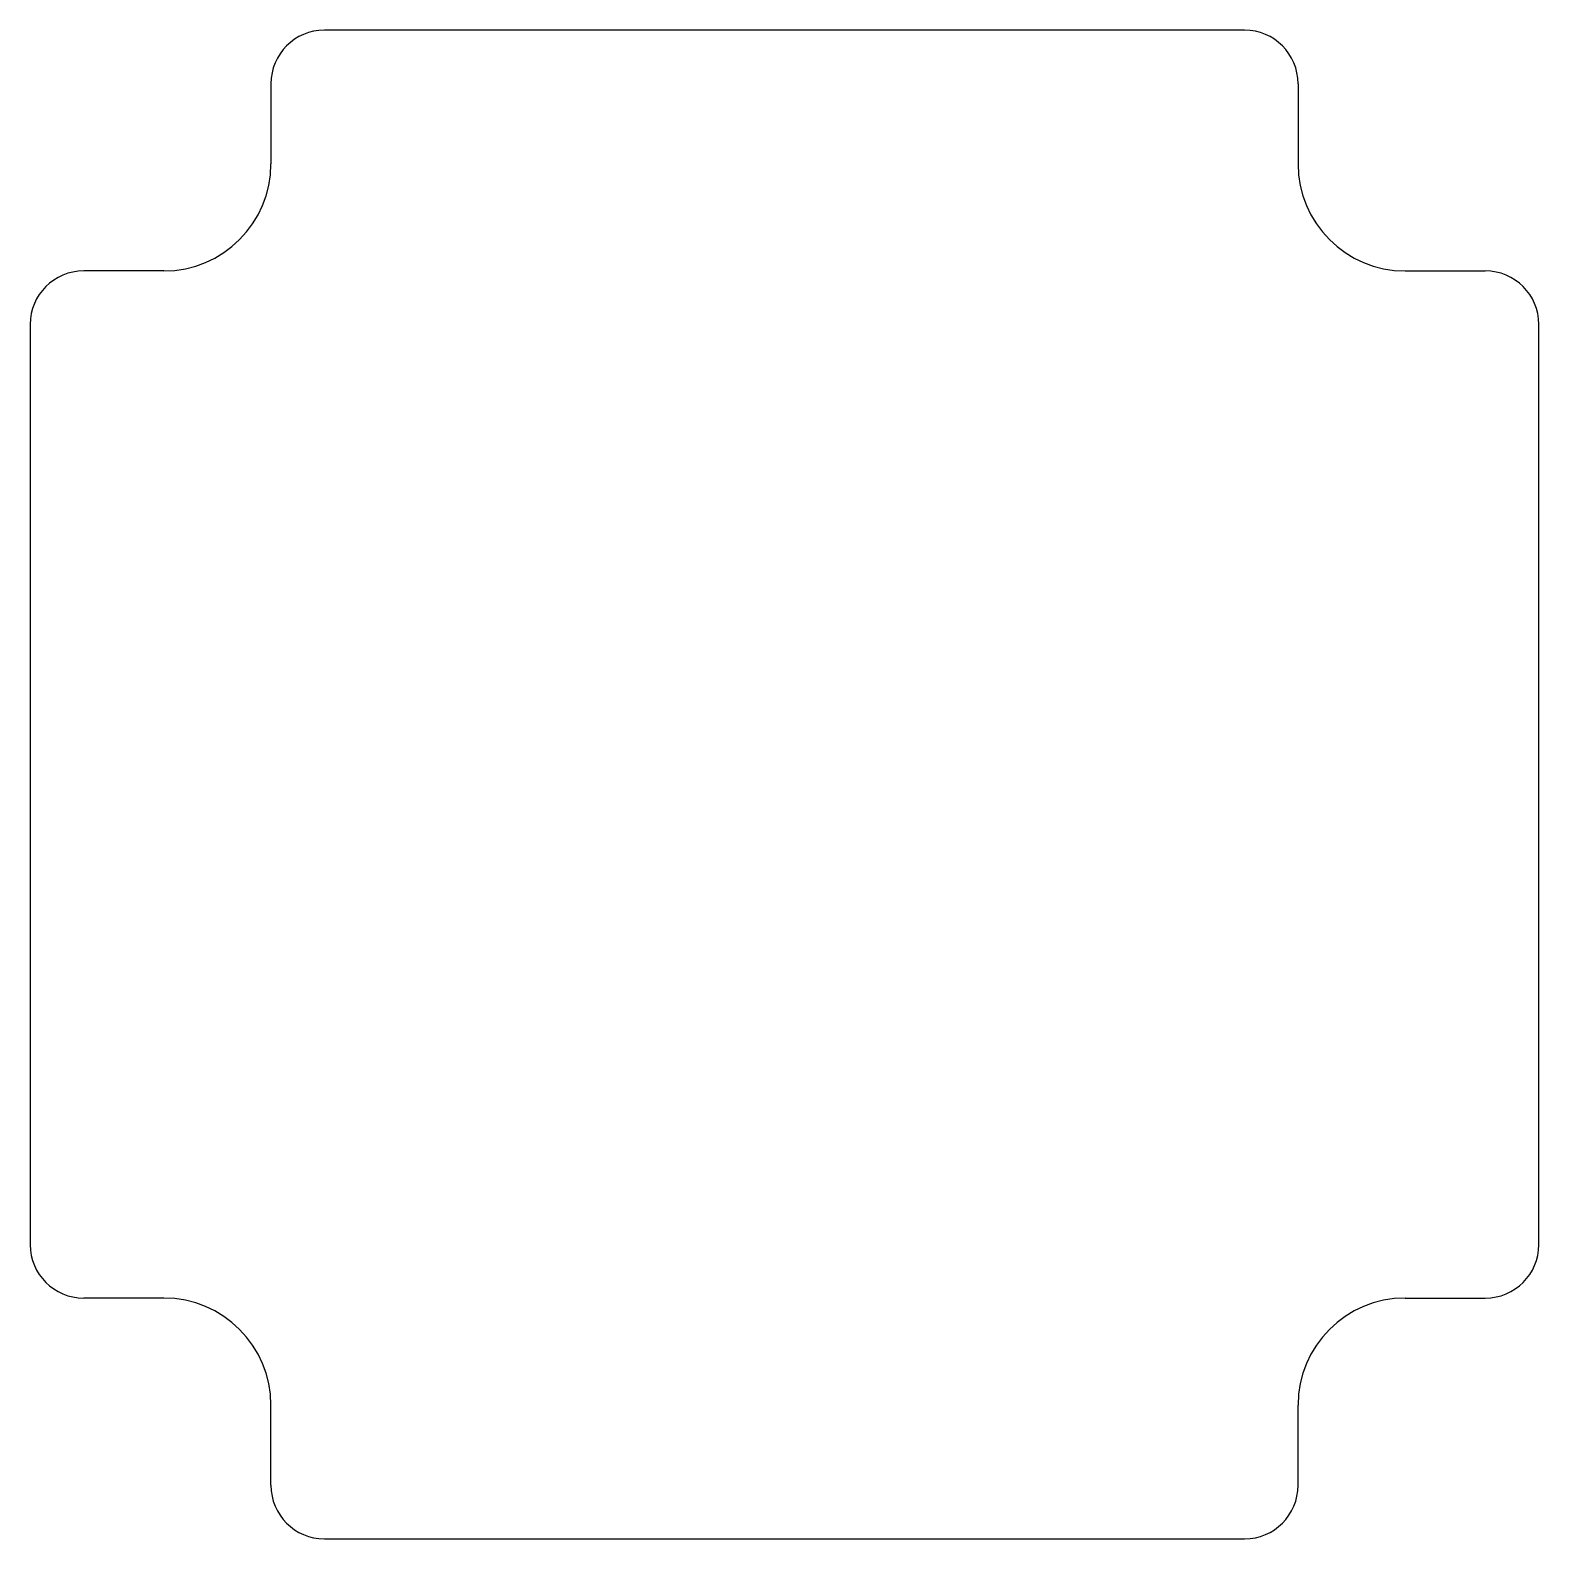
# Model space of a CAD drawing. Header units: millimetres. Extents: x -28.2 to 28.2, y -28.2 to 28.2.
import ezdxf

# ---------------------------------------------------------------- set-up
doc = ezdxf.new("R2010")
doc.units = ezdxf.units.MM

msp = doc.modelspace()

# ---------------------------------------------------------------- linework, layer by layer
at = {"color": 7, "linetype": 'Continuous', "lineweight": 25}
for p, q in [((17.2, 28.2), (-17.2, 28.2)), ((-19.2, 26.2), (-19.2, 23.2)), ((19.2, 26.2), (19.2, 23.2)), ((-23.2, 19.2), (-26.2, 19.2)), ((23.2, 19.2), (26.2, 19.2)), ((-28.2, 17.2), (-28.2, -17.2)), ((28.2, -17.2), (28.2, 17.2)), ((-23.2, -19.2), (-26.2, -19.2)), ((23.2, -19.2), (26.2, -19.2)), ((-19.2, -26.2), (-19.2, -23.2)), ((19.2, -26.2), (19.2, -23.2)), ((-17.2, -28.2), (17.2, -28.2))]:
    msp.add_line(p, q, dxfattribs=at)
for centre, radius, start, end in [((17.2, 26.2), 2, 0, 90), ((-17.2, 26.2), 2, 90, 180), ((-23.2, 23.2), 4, 270, 0), ((23.2, 23.2), 4, 180, 270), ((-26.2, 17.2), 2, 90, 180), ((26.2, 17.2), 2, 0, 90), ((-26.2, -17.2), 2, 180, 270), ((26.2, -17.2), 2, 270, 0), ((-23.2, -23.2), 4, 0, 90), ((23.2, -23.2), 4, 90, 180), ((-17.2, -26.2), 2, 180, 270), ((17.2, -26.2), 2, 270, 0)]:
    msp.add_arc(centre, radius, start, end, dxfattribs=at)

doc.saveas('drawing.dxf')
